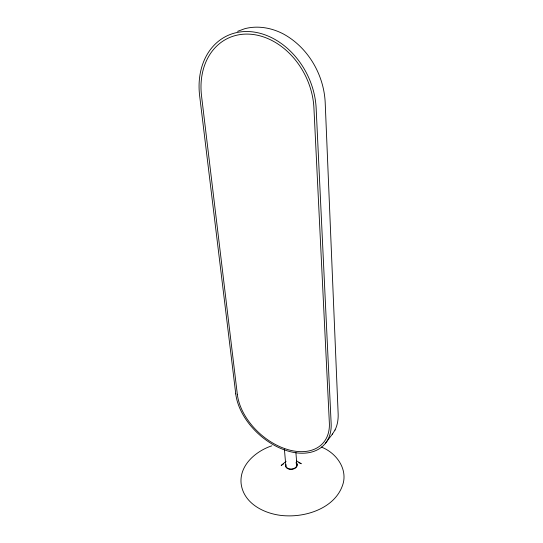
<?xml version="1.0" encoding="UTF-8"?>
<svg xmlns="http://www.w3.org/2000/svg" width="543" height="543" viewBox="0 0 543 543"><rect width="100%" height="100%" fill="white"/><g stroke="black" fill="none" stroke-linecap="round" stroke-linejoin="round"><path stroke-width="0.81" d="M334.997 430.056C337.447 425.189 338.296 419.732 338.174 414.323L325.182 102.26C323.791 74.527 308.057 47.479 283.521 34.046L283.419 33.985C271.636 27.808 257.694 25.25 244.689 28.731L237.59 31.345M325.515 443.203L332.465 434.006M332.37 434.156L335.085 429.913M286.093 461.279L281.165 465.494L283.371 464M271.846 445.81C255.882 451.104 239.307 465.12 241.106 483.514C243.705 505.173 267.869 515.585 287.349 515.85C309.741 516.529 337.366 506.178 343.434 482.401C346.78 467.034 335.255 452.38 321.361 447.072M298.833 462.65L301.277 463.742L296.424 460.756M284.396 449.17L285.849 465.901M295.894 452.38L296.872 464.937M296.94 463.668A5.925 4.1 -4.7 0 1 294.89 468.378M294.374 468.643A5.925 4.1 -4.7 0 1 293.824 468.867M293.247 469.05A5.925 4.1 -4.7 0 1 287.417 468.487M286.969 468.202A5.925 4.1 -4.7 0 1 285.55 464.659M296.071 462.575A5.925 4.1 -4.7 0 1 296.709 463.281M296.729 464.15A5.539 3.828 -4.7 0 1 291.408 469.077A5.539 3.828 -4.7 0 1 285.93 464.699M296.084 463.07A5.539 3.828 -4.7 0 1 296.356 463.41M235.757 393.906L199.641 95.738A70.23 55.338 63.6 0 1 251.966 31.799A70.23 55.338 63.6 0 1 316.141 108.145L331.149 423.588A55.461 36.449 42.1 0 1 287.016 450.758A55.461 36.449 42.1 0 1 235.757 393.906M237.339 394.394L201.534 95.935A67.753 53.377 63.6 0 1 252.013 34.358A67.753 53.377 63.6 0 1 313.922 107.914L329.357 423.031A53.506 35.159 42.1 0 1 286.792 449.292A53.506 35.159 42.1 0 1 237.339 394.394"/></g></svg>
